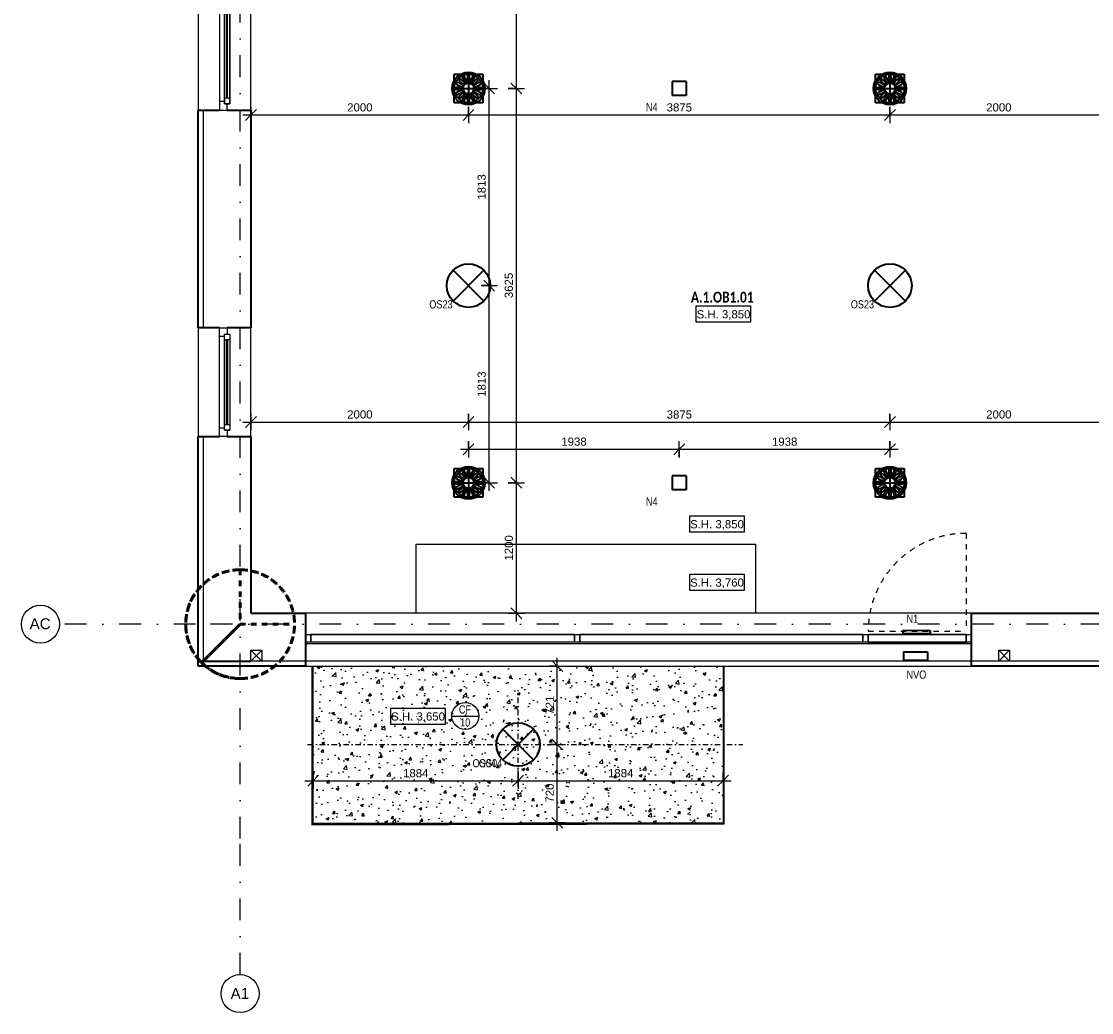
# Model space of a CAD drawing. Header units: millimetres. Extents: x -2011 to 46090, y -3604 to 14792.
# Drawn here: x -2011 to 7829, y -3571 to 5542 of the extents above; entities that cross this region are included whole.
import ezdxf

# ---------------------------------------------------------------- set-up
doc = ezdxf.new("R2010")
doc.units = ezdxf.units.MM
for name, pattern in [('ABMV_DashDot_2_2mm-S0_6mm', [110, 50, -30, 0, -30]), ('HA_Dash_2mm-S1mm', [100, 50, -50]), ('HA_DashDot_10mm-S3mm', [500, 200, -150, 0, -150])]:
    doc.linetypes.add(name, pattern=pattern)
for name, color, linetype, lineweight in [('-UNDERLAY_A-GENM-____-OTLN', 9, 'Continuous', 9), ('-UNDERLAY_A-GLAZ-CWMG-OTLN', 9, 'Continuous', 5), ('A-____-____-DIMS', 9, 'Continuous', 5), ('A-____-____-DIMS-50', 9, 'Continuous', 5), ('A-AREA-____-IDEN', 9, 'Continuous', 9), ('A-CLNG-____-IDEN', 9, 'Continuous', 9), ('A-CLNG-____-OTLN', 9, 'Continuous', 9), ('A-CLNG-____-PATT', 9, 'Continuous', 9), ('A-DETL-____-OTLN', 9, 'Continuous', 25), ('A-DOOR-____-OTLN', 9, 'Continuous', 9), ('A-FLOR-____-OTLN', 9, 'Continuous', 9), ('A-GENM-____-OTLN', 9, 'Continuous', 9), ('A-GLAZ-____-MCUT', 9, 'Continuous', 5), ('A-GLAZ-____-OTLN', 9, 'Continuous', 5), ('A-GLAZ-CURT-MCUT', 9, 'Continuous', 5), ('A-GLAZ-CURT-OTLN', 9, 'Continuous', 5), ('A-GLAZ-CWMG-MCUT', 9, 'Continuous', 5), ('A-GLAZ-CWMG-OTLN', 9, 'Continuous', 5), ('A-WALL-____-MCUT', 9, 'Continuous', 25), ('A-WALL-____-OTLN', 9, 'Continuous', 9), ('E-LITE-EQPM-IDEN', 9, 'Continuous', 9), ('E-LITE-EQPM-OTLN', 9, 'Continuous', 9), ('G-____-____-DIMS', 9, 'Continuous', 5), ('M-HVAC-CDFF-OTLN', 9, 'Continuous', 9), ('M-HVAC-DUCT-OTLN', 9, 'Continuous', 9), ('S-GRID-____-IDEN', 9, 'Continuous', 9), ('S-GRID-____-OTLN', 9, 'Continuous', 5)]:
    doc.layers.add(name, color=color, linetype=linetype, lineweight=lineweight)
doc.styles.add('Arial', font='arial.ttf', dxfattribs={"height": 100})
doc.styles.add('Arial_1', font='arial.ttf', dxfattribs={"width": 0.8, "height": 75})
doc.styles.add('Arial_2', font='arial.ttf', dxfattribs={"height": 75})
doc.styles.add('Calibri_B', font='calibrib.ttf', dxfattribs={"width": 0.8, "height": 100})
doc.dimstyles.new('Inner_Dimensions', dxfattribs={"dimscale": 304.8, "dimtxt": 76.519455, "dimasz": 0.328084, "dimexe": 0.246063, "dimexo": 0.0625, "dimgap": 0.032808, "dimtad": 1, "dimdec": 0, "dimzin": 0, "dimdsep": 46, "dimtxsty": 'Arial_2', "dimblk1": 'OBLIQUE', "dimblk2": 'OBLIQUE', "dimsah": 1, "dimcen": 0.09, "dimdle": 0.246063, "dimazin": 0, "dimtfac": 1, "dimtdec": 4, "dimtix": 1, "dimtmove": 0, "dimatfit": 3, "dimfxl": 0.246063, "dimfxlon": 1, "dimtvp": 1, "dimtolj": 1, "dimtzin": 0, "dimlwd": 9, "dimlwe": 9, "dimarcsym": 2})
doc.dimstyles.new('Inner_Dimensions_1', dxfattribs={"dimscale": 304.8, "dimtxt": 76.519455, "dimasz": 0.328084, "dimexe": 0.246063, "dimexo": 0.0625, "dimgap": 0.032808, "dimtad": 1, "dimdec": 0, "dimzin": 0, "dimdsep": 46, "dimtxsty": 'Arial_2', "dimblk1": 'OBLIQUE', "dimblk2": 'OBLIQUE', "dimsah": 1, "dimcen": 0.09, "dimdle": 0.246063, "dimazin": 0, "dimtfac": 1, "dimtdec": 4, "dimtix": 1, "dimtmove": 2, "dimatfit": 3, "dimfxl": 0.246063, "dimfxlon": 1, "dimtvp": 1, "dimtolj": 1, "dimtzin": 0, "dimlwd": 9, "dimlwe": 9, "dimarcsym": 2})

# ---------------------------------------------------------------- blocks, each defined once
blk = doc.blocks.new('HA_GM_OriginMarker - Site-912013-DSP_1NP-A')
at = {"layer": 'A-GENM-____-OTLN', "linetype": 'HA_Dash_2mm-S1mm', "lineweight": 40}
for p, q in [((0, 500), (0, 0)), ((0, 0), (500, 0)), ((0, 0), (-353.6, -353.6)), ((-353.6, -353.6), (0, 0))]:
    blk.add_line(p, q, dxfattribs=at)
at = {"layer": 'A-GENM-____-OTLN', "linetype": 'HA_Dash_2mm-S1mm', "lineweight": 40, "flags": 128}
for points in [[(0, 500), (-20, 499.6), (-40, 498.4), (-59.9, 496.4), (-79.7, 493.6), (-99.3, 490), (-118.9, 485.7), (-138.2, 480.5), (-157.3, 474.6), (-176.1, 467.9), (-194.7, 460.5), (-213, 452.4), (-230.9, 443.5), (-248.4, 433.9), (-265.6, 423.6), (-282.3, 412.7), (-298.6, 401), (-314.4, 388.8), (-329.7, 375.9), (-344.5, 362.4), (-358.7, 348.4), (-372.3, 333.7), (-385.4, 318.6), (-397.8, 302.9), (-409.6, 286.8), (-420.7, 270.2), (-431.2, 253.1), (-441, 235.7), (-450.1, 217.8), (-458.4, 199.7), (-466, 181.2), (-472.9, 162.4), (-479, 143.4), (-484.4, 124.1), (-488.9, 104.6), (-492.7, 85), (-495.7, 65.2), (-497.9, 45.3), (-499.4, 25.4), (-500, 5.4), (-499.8, -14.6), (-498.8, -34.6), (-497, -54.5), (-494.4, -74.3), (-491.1, -94), (-486.9, -113.6), (-482, -133), (-476.3, -152.2), (-469.8, -171.1), (-462.6, -189.7), (-454.6, -208.1), (-446, -226.1), (-436.6, -243.7), (-426.5, -261), (-415.7, -277.8), (-404.2, -294.3), (-392.2, -310.2), (-379.4, -325.6), (-366.1, -340.5), (-353.6, -353.6)], [(0, -500), (-20, -499.6), (-40, -498.4), (-59.9, -496.4), (-79.7, -493.6), (-99.3, -490), (-118.9, -485.7), (-138.2, -480.5), (-157.3, -474.6), (-176.1, -467.9), (-194.7, -460.5), (-213, -452.4), (-230.9, -443.5), (-248.4, -433.9), (-265.6, -423.6), (-282.3, -412.7), (-298.6, -401), (-314.4, -388.8), (-329.7, -375.9), (-344.5, -362.4), (-358.7, -348.4), (-372.3, -333.7), (-385.4, -318.6), (-397.8, -302.9), (-409.6, -286.8), (-420.7, -270.2), (-431.2, -253.1), (-441, -235.7), (-450.1, -217.8), (-458.4, -199.7), (-466, -181.2), (-472.9, -162.4), (-479, -143.4), (-484.4, -124.1), (-488.9, -104.6), (-492.7, -85), (-495.7, -65.2), (-497.9, -45.3), (-499.4, -25.4), (-500, -5.4), (-499.8, 14.6), (-498.8, 34.6), (-497, 54.5), (-494.4, 74.3), (-491.1, 94), (-486.9, 113.6), (-482, 133), (-476.3, 152.2), (-469.8, 171.1), (-462.6, 189.7), (-454.6, 208.1), (-446, 226.1), (-436.6, 243.7), (-426.5, 261), (-415.7, 277.8), (-404.2, 294.3), (-392.2, 310.2), (-379.4, 325.6), (-366.1, 340.5), (-352.2, 354.9), (-337.7, 368.7), (-322.7, 381.9), (-307.2, 394.5), (-291.2, 406.5), (-274.7, 417.8), (-257.8, 428.4), (-240.4, 438.4), (-222.7, 447.7), (-204.6, 456.2), (-186.2, 464), (-167.5, 471.1), (-148.5, 477.4), (-129.3, 483), (-109.9, 487.8), (-90.3, 491.8), (-70.6, 495), (-50.7, 497.4), (-30.8, 499.1), (-10.8, 499.9), (0, 500)], [(0, 500), (20, 499.6), (40, 498.4), (59.9, 496.4), (79.7, 493.6), (99.3, 490), (118.9, 485.7), (138.2, 480.5), (157.3, 474.6), (176.1, 467.9), (194.7, 460.5), (213, 452.4), (230.9, 443.5), (248.4, 433.9), (265.6, 423.6), (282.3, 412.7), (298.6, 401), (314.4, 388.8), (329.7, 375.9), (344.5, 362.4), (358.7, 348.4), (372.3, 333.7), (385.4, 318.6), (397.8, 302.9), (409.6, 286.8), (420.7, 270.2), (431.2, 253.1), (441, 235.7), (450.1, 217.8), (458.4, 199.7), (466, 181.2), (472.9, 162.4), (479, 143.4), (484.4, 124.1), (488.9, 104.6), (492.7, 85), (495.7, 65.2), (497.9, 45.3), (499.4, 25.4), (500, 5.4), (499.8, -14.6), (498.8, -34.6), (497, -54.5), (494.4, -74.3), (491.1, -94), (486.9, -113.6), (482, -133), (476.3, -152.2), (469.8, -171.1), (462.6, -189.7), (454.6, -208.1), (446, -226.1), (436.6, -243.7), (426.5, -261), (415.7, -277.8), (404.2, -294.3), (392.2, -310.2), (379.4, -325.6), (366.1, -340.5), (352.2, -354.9), (337.7, -368.7), (322.7, -381.9), (307.2, -394.5), (291.2, -406.5), (274.7, -417.8), (257.8, -428.4), (240.4, -438.4), (222.7, -447.7), (204.6, -456.2), (186.2, -464), (167.5, -471.1), (148.5, -477.4), (129.3, -483), (109.9, -487.8), (90.3, -491.8), (70.6, -495), (50.7, -497.4), (30.8, -499.1), (10.8, -499.9), (0, -500)], [(-353.6, -353.6), (-339.1, -367.4), (-324.2, -380.7), (-308.7, -393.3), (-292.7, -405.4), (-276.3, -416.7), (-259.4, -427.5), (-242.1, -437.5), (-224.4, -446.8), (-206.3, -455.4), (-188, -463.3), (-169.3, -470.5), (-150.3, -476.9), (-131.1, -482.5), (-111.7, -487.4), (-92.2, -491.4), (-72.4, -494.7), (-52.6, -497.2), (-32.7, -498.9), (-12.7, -499.8), (7.3, -499.9), (27.3, -499.3), (47.2, -497.8), (67.1, -495.5), (86.9, -492.4), (106.5, -488.5), (125.9, -483.9), (145.2, -478.5), (164.2, -472.3), (183, -465.3), (201.4, -457.6), (219.6, -449.2), (237.3, -440.1), (254.7, -430.2), (271.8, -419.7), (288.3, -408.5), (304.4, -396.6), (320, -384.2), (335.1, -371), (349.7, -357.3), (363.7, -343.1), (377.2, -328.3), (390, -312.9), (402.2, -297.1), (413.7, -280.7), (424.6, -264), (434.9, -246.8), (444.4, -229.2), (453.2, -211.2), (461.3, -193), (468.6, -174.4), (475.2, -155.5), (481.1, -136.3), (486.1, -117), (490.4, -97.5), (493.9, -77.8), (496.6, -58), (498.5, -38.1), (499.7, -18.1), (500, 0)]]:
    blk.add_lwpolyline(points, dxfattribs=at)
at = {"layer": 'A-GENM-____-OTLN', "linetype": 'HA_Dash_2mm-S1mm', "lineweight": 40}
for start, end in [(90, 126), (90, 126), (270, 90), (135, 225), (135, 261), (270, 0), (225, 261)]:
    blk.add_arc((0, 0), 500, start, end, dxfattribs=at)
blk = doc.blocks.new('Obdélníková příčel - 50x70mm EXT-1501442-DSP_1NP-A')
at = {"layer": '-UNDERLAY_A-GLAZ-CWMG-OTLN'}
for p, q in [((650, -165), (650, -95)), ((3075, -95), (650, -95)), ((3075, -95), (3075, -165)), ((3075, -165), (650, -165))]:
    blk.add_line(p, q, dxfattribs=at)
blk = doc.blocks.new('Obdélníková příčel - 50x70mm EXT-1501617-DSP_1NP-A')
at = {"layer": '-UNDERLAY_A-GLAZ-CWMG-OTLN'}
for p, q in [((5775, -165), (5775, -95)), ((6675, -95), (5775, -95)), ((6675, -95), (6675, -165)), ((6675, -165), (5775, -165))]:
    blk.add_line(p, q, dxfattribs=at)
blk = doc.blocks.new('Obdélníková příčel - 50x70mm EXT-1501618-DSP_1NP-A')
at = {"layer": '-UNDERLAY_A-GLAZ-CWMG-OTLN'}
for p, q in [((3125, -165), (3125, -95)), ((5725, -95), (3125, -95)), ((5725, -95), (5725, -165)), ((5725, -165), (3125, -165))]:
    blk.add_line(p, q, dxfattribs=at)
blk = doc.blocks.new('HA_WD_SinglePanel - 1000x3200-2168127-DSP_1NP-A')
at = {"layer": 'A-GLAZ-____-MCUT'}
for p, q in [((-440, 25), (-440, -25)), ((-390, 25), (-440, 25)), ((-390, -25), (-390, 25)), ((390, 5), (-390, 5)), ((390, 25), (390, -25)), ((440, 25), (390, 25)), ((440, -25), (440, 25)), ((-440, 0), (-500, 0)), ((-500, 0), (-500, -70)), ((-500, -70), (-420, -70)), ((-440, -25), (-390, -25)), ((-420, -70), (-420, -25)), ((390, -5), (-390, -5)), ((390, -25), (440, -25)), ((420, -25), (420, -70)), ((420, -70), (500, -70)), ((500, 0), (440, 0)), ((500, -70), (500, 0))]:
    blk.add_line(p, q, dxfattribs=at)
at = {"layer": 'A-GLAZ-____-OTLN'}
for p, q in [((-440, 25), (-440, -25)), ((-440, 25), (440, 25)), ((390, 25), (-390, 25)), ((440, 25), (440, -25)), ((440, -25), (-440, -25)), ((-420, -70), (420, -70)), ((390, -25), (-390, -25))]:
    blk.add_line(p, q, dxfattribs=at)
blk = doc.blocks.new('HA_WD_SinglePanel - 1000x3200-2168126-DSP_1NP-A')
at = {"layer": 'A-GLAZ-____-MCUT'}
for p, q in [((-500, 0), (-500, 70)), ((-500, 70), (-420, 70)), ((-440, 0), (-500, 0)), ((-440, -25), (-440, 25)), ((-440, 25), (-390, 25)), ((-420, 70), (-420, 25)), ((-390, 25), (-390, -25)), ((390, 5), (-390, 5)), ((390, -25), (390, 25)), ((390, 25), (440, 25)), ((420, 25), (420, 70)), ((420, 70), (500, 70)), ((440, 25), (440, -25)), ((500, 0), (440, 0)), ((500, 70), (500, 0)), ((-390, -25), (-440, -25)), ((390, -5), (-390, -5)), ((440, -25), (390, -25))]:
    blk.add_line(p, q, dxfattribs=at)
at = {"layer": 'A-GLAZ-____-OTLN'}
for p, q in [((-440, 25), (-440, -25)), ((-440, 25), (440, 25)), ((-420, 70), (420, 70)), ((390, 25), (-390, 25)), ((440, 25), (440, -25)), ((440, -25), (-440, -25)), ((390, -25), (-390, -25))]:
    blk.add_line(p, q, dxfattribs=at)
blk = doc.blocks.new('Systémový panel - Sklo-2011739-DSP_1NP-A')
at = {"layer": 'A-GLAZ-CURT-MCUT'}
for p, q in [((-1212.5, -70), (-1212.5, 0)), ((-1212.5, 0), (1212.5, 0)), ((1212.5, 0), (1212.5, -70)), ((1212.5, -70), (-1212.5, -70))]:
    blk.add_line(p, q, dxfattribs=at)
blk = doc.blocks.new('Obdélníková příčel - 50x70mm EXT-2011740-DSP_1NP-A')
at = {"layer": 'A-GLAZ-CWMG-MCUT'}
for p, q in [((0, 70), (-50, 70)), ((-50, 70), (-50, 0)), ((-50, 0), (0, 0)), ((0, 0), (0, 70))]:
    blk.add_line(p, q, dxfattribs=at)
blk = doc.blocks.new('ABMV_CW_Single_Swing_Generic - Ex_Glass_SKLOPNE-2011742-DSP_1NP-A')
at = {"layer": 'A-DOOR-____-OTLN', "linetype": 'HA_Dash_2mm-S1mm', "lineweight": 5}
for p in [(450, 930), (-450, 30)]:
    blk.add_line(p, (450, 30), dxfattribs=at)
blk.add_arc((450, 30), 900, 90, 180, dxfattribs=at)
blk = doc.blocks.new('Obdélníková příčel - 50x70mm EXT-2011734-DSP_1NP-A')
at = {"layer": 'A-GLAZ-CWMG-MCUT'}
for p, q in [((25, 70), (-25, 70)), ((-25, 70), (-25, 0)), ((-25, 0), (25, 0)), ((25, 0), (25, 70))]:
    blk.add_line(p, q, dxfattribs=at)
blk = doc.blocks.new('Systémový panel - Sklo-2011743-DSP_1NP-A')
at = {"layer": 'A-GLAZ-CURT-MCUT'}
for p, q in [((-1300, -70), (-1300, 0)), ((-1300, 0), (1300, 0)), ((1300, 0), (1300, -70)), ((1300, -70), (-1300, -70))]:
    blk.add_line(p, q, dxfattribs=at)
blk = doc.blocks.new('HA_LF_GenericSymbol - OS23_pokoj-1621429-DSP_1NP-A')
at = {"layer": 'E-LITE-EQPM-OTLN', "color": 11, "lineweight": 25}
for p, q in [((141.4, 141.4), (-141.4, -141.4)), ((-141.4, 141.4), (141.4, -141.4))]:
    blk.add_line(p, q, dxfattribs=at)
blk.add_circle((0, 0), 200, dxfattribs=at)
blk = doc.blocks.new('HA_LF_GenericSymbol - OS04_VENKOVNI-2042368-DSP_1NP-A')
at = {"layer": 'E-LITE-EQPM-OTLN', "color": 11, "lineweight": 25}
for p, q in [((141.4, 141.4), (-141.4, -141.4)), ((-141.4, 141.4), (141.4, -141.4))]:
    blk.add_line(p, q, dxfattribs=at)
blk.add_circle((0, 0), 200, dxfattribs=at)
blk = doc.blocks.new('HA_LF_N4 - svitidlo 130x130-1943275-DSP_1NP-A')
at = {"layer": 'E-LITE-EQPM-OTLN', "color": 11, "lineweight": 25}
for p, q in [((65, 65), (-65, 65)), ((-65, 65), (-65, -65)), ((65, 65), (65, -65)), ((65, -65), (-65, -65))]:
    blk.add_line(p, q, dxfattribs=at)
blk = doc.blocks.new('HA_LF_N1 - nouzove svitidlo 250x29-1940342-DSP_1NP-A')
at = {"layer": 'E-LITE-EQPM-OTLN', "color": 11, "lineweight": 25}
for p, q in [((14.5, 125), (-14.5, 125)), ((-14.5, 125), (-14.5, -125)), ((14.5, 125), (14.5, -125)), ((14.5, -125), (-14.5, -125))]:
    blk.add_line(p, q, dxfattribs=at)
blk = doc.blocks.new('HA_LF_NVO - svitidlo 220x80-V4-DSP_1NP-A')
at = {"layer": 'E-LITE-EQPM-OTLN', "color": 11, "lineweight": 25}
for p, q in [((38.5, 110), (-38.5, 110)), ((-38.5, 110), (-38.5, -110)), ((38.5, 110), (38.5, -110)), ((38.5, -110), (-38.5, -110))]:
    blk.add_line(p, q, dxfattribs=at)
blk = doc.blocks.new('Obdélníková příčel - 50x70mm EXT-2011748-DSP_1NP-A')
at = {"layer": 'A-GLAZ-CWMG-MCUT'}
for p, q in [((-50, 70), (0, 70)), ((-50, 0), (-50, 70)), ((0, 0), (-50, 0)), ((0, 70), (0, 0))]:
    blk.add_line(p, q, dxfattribs=at)
blk = doc.blocks.new('Obdélníková příčel - 50x70mm EXT-2011737-DSP_1NP-A')
at = {"layer": 'A-GLAZ-CWMG-OTLN'}
for p, q in [((5775, -95), (6675, -95)), ((5775, -165), (6675, -165))]:
    blk.add_line(p, q, dxfattribs=at)
blk = doc.blocks.new('HA_VZT_GenericSymbol03 - Default-2032665-DSP_1NP-A')
at = {"layer": 'M-HVAC-CDFF-OTLN', "color": 92, "lineweight": 25}
for p, q in [((-132, -132), (-132, 132)), ((-132, 132), (132, 132)), ((0, 150), (0, -150)), ((132, 132), (132, -132)), ((-150, 0), (150, 0)), ((132, -132), (-132, -132))]:
    blk.add_line(p, q, dxfattribs=at)
for radius in [150, 132, 50]:
    blk.add_circle((0, 0), radius, dxfattribs=at)
for centre, start, end in [((75.4, 133.2), 186.24957, 221.8591), ((-149.5, 33.1), 6.1409, 41.75043), ((123.1, 91), 162.24957, 197.8591), ((-123.1, 91), 342.1409, 17.75043), ((149.5, 33.1), 138.24957, 173.8591), ((-75.4, 133.2), 318.1409, 353.75043), ((-91, -123.1), 72.1409, 107.75043), ((-33.1, 149.5), 228.24957, 263.8591), ((-133.2, -75.4), 48.1409, 83.75043), ((24.2, 151.1), 206.66737, 242.2769), ((-151.6, -21.1), 26.5587, 62.16823), ((151.6, -21.1), 117.83177, 153.4413), ((-24.2, 151.1), 297.7231, 333.33263), ((133.2, -75.4), 96.24957, 131.8591), ((33.1, 149.5), 276.1409, 311.75043), ((91, -123.1), 72.24957, 107.8591), ((-91, 123.1), 252.24957, 287.8591), ((-33.1, -149.5), 96.1409, 131.75043), ((-133.2, 75.4), 276.24957, 311.8591), ((24.2, -151.1), 117.7231, 153.33263), ((-151.6, 21.1), 297.83177, 333.4413), ((75.4, -133.2), 138.1409, 173.75043), ((-149.5, -33.1), 318.24957, 353.8591), ((123.1, -91), 162.1409, 197.75043), ((-123.1, -91), 342.24957, 17.8591), ((149.5, -33.1), 186.1409, 221.75043), ((-75.4, -133.2), 6.24957, 41.8591), ((151.6, 21.1), 206.5587, 242.16823), ((-24.2, -151.1), 26.66737, 62.2769), ((133.2, 75.4), 228.1409, 263.75043), ((33.1, -149.5), 48.24957, 83.8591), ((91, 123.1), 252.1409, 287.75043)]:
    blk.add_arc(centre, 134.5, start, end, dxfattribs=at)
blk = doc.blocks.new('Grid - Radius 3_5mm-353793-DSP_1NP-A')
at = {"layer": 'S-GRID-____-IDEN'}
blk.add_circle((0, 0), 3.5, dxfattribs=at)
blk = doc.blocks.new('DIMBLOCK1-DSP_1NP-A')
at = {"layer": 'A-____-____-DIMS-50', "lineweight": 9}
for p, q in [((100, 1933.2), (100, 1783.2)), ((100, 1858.2), (100, 1933.2)), ((100, 1858.2), (150, 1908.2)), ((2100, 1933.2), (2100, 1783.2)), ((2100, 1858.2), (2100, 1933.2)), ((2100, 1858.2), (2150, 1908.2)), ((25, 1858.2), (2100, 1858.2)), ((100, 1858.2), (50, 1808.2)), ((2100, 1858.2), (2050, 1808.2))]:
    blk.add_line(p, q, dxfattribs=at)
at = {"layer": 'A-____-____-DIMS-50', "color": 0, "lineweight": 9, "insert": (984.6, 1965.6), "char_height": 75, "width": 276.883, "attachment_point": 1, "line_spacing_factor": 0.941778, "style": 'Arial_2'}
blk.add_mtext('2000', dxfattribs=at)
blk = doc.blocks.new('_Oblique')
at = {"color": 0, "linetype": 'ByBlock', "lineweight": -2}
blk.add_line((-0.5, -0.5), (0.5, 0.5), dxfattribs=at)
blk = doc.blocks.new('DIMBLOCK2-DSP_1NP-A')
at = {"layer": 'A-____-____-DIMS-50', "lineweight": 9}
for p, q in [((2100, 1933.2), (2100, 1783.2)), ((2100, 1858.2), (2100, 1933.2)), ((2100, 1858.2), (2150, 1908.2)), ((5975, 1933.2), (5975, 1783.2)), ((5975, 1858.2), (5975, 1933.2)), ((5975, 1858.2), (6025, 1908.2)), ((2100, 1858.2), (2050, 1808.2)), ((2100, 1858.2), (5975, 1858.2)), ((5975, 1858.2), (5925, 1808.2))]:
    blk.add_line(p, q, dxfattribs=at)
at = {"layer": 'A-____-____-DIMS-50', "color": 0, "lineweight": 9, "insert": (3922.1, 1965.6), "char_height": 75, "width": 276.883, "attachment_point": 1, "line_spacing_factor": 0.941778, "style": 'Arial_2'}
blk.add_mtext('3875', dxfattribs=at)
blk = doc.blocks.new('DIMBLOCK3-DSP_1NP-A')
at = {"layer": 'A-____-____-DIMS-50', "lineweight": 9}
for p, q in [((5975, 1933.2), (5975, 1783.2)), ((5975, 1858.2), (5975, 1933.2)), ((5975, 1858.2), (6025, 1908.2)), ((7975, 1933.2), (7975, 1783.2)), ((7975, 1858.2), (7975, 1933.2)), ((7975, 1858.2), (8025, 1908.2)), ((5975, 1858.2), (5925, 1808.2)), ((5975, 1858.2), (7975, 1858.2)), ((7975, 1858.2), (7925, 1808.2))]:
    blk.add_line(p, q, dxfattribs=at)
at = {"layer": 'A-____-____-DIMS-50', "color": 0, "lineweight": 9, "insert": (6859.6, 1965.6), "char_height": 75, "width": 276.883, "attachment_point": 1, "line_spacing_factor": 0.941778, "style": 'Arial_2'}
blk.add_mtext('2000', dxfattribs=at)
blk = doc.blocks.new('DIMBLOCK84-DSP_1NP-A')
at = {"layer": 'A-____-____-DIMS-50', "lineweight": 9}
for p, q in [((100, 4756.3), (100, 4606.3)), ((100, 4681.3), (100, 4756.3)), ((100, 4681.3), (150, 4731.3)), ((2100, 4756.3), (2100, 4606.3)), ((2100, 4681.3), (2100, 4756.3)), ((2100, 4681.3), (2150, 4731.3)), ((25, 4681.3), (2100, 4681.3)), ((100, 4681.3), (50, 4631.3)), ((2100, 4681.3), (2050, 4631.3))]:
    blk.add_line(p, q, dxfattribs=at)
at = {"layer": 'A-____-____-DIMS-50', "color": 0, "lineweight": 9, "insert": (984.6, 4788.7), "char_height": 75, "width": 276.883, "attachment_point": 1, "line_spacing_factor": 0.941778, "style": 'Arial_2'}
blk.add_mtext('2000', dxfattribs=at)
blk = doc.blocks.new('DIMBLOCK85-DSP_1NP-A')
at = {"layer": 'A-____-____-DIMS-50', "lineweight": 9}
for p, q in [((2100, 4756.3), (2100, 4606.3)), ((2100, 4681.3), (2100, 4756.3)), ((2100, 4681.3), (2150, 4731.3)), ((5975, 4756.3), (5975, 4606.3)), ((5975, 4681.3), (5975, 4756.3)), ((5975, 4681.3), (6025, 4731.3)), ((2100, 4681.3), (2050, 4631.3)), ((2100, 4681.3), (5975, 4681.3)), ((5975, 4681.3), (5925, 4631.3))]:
    blk.add_line(p, q, dxfattribs=at)
at = {"layer": 'A-____-____-DIMS-50', "color": 0, "lineweight": 9, "insert": (3922.1, 4788.7), "char_height": 75, "width": 276.883, "attachment_point": 1, "line_spacing_factor": 0.941778, "style": 'Arial_2'}
blk.add_mtext('3875', dxfattribs=at)
blk = doc.blocks.new('DIMBLOCK86-DSP_1NP-A')
at = {"layer": 'A-____-____-DIMS-50', "lineweight": 9}
for p, q in [((5975, 4756.3), (5975, 4606.3)), ((5975, 4681.3), (5975, 4756.3)), ((5975, 4681.3), (6025, 4731.3)), ((7975, 4756.3), (7975, 4606.3)), ((7975, 4681.3), (7975, 4756.3)), ((7975, 4681.3), (8025, 4731.3)), ((5975, 4681.3), (5925, 4631.3)), ((5975, 4681.3), (8050, 4681.3)), ((7975, 4681.3), (7925, 4631.3))]:
    blk.add_line(p, q, dxfattribs=at)
at = {"layer": 'A-____-____-DIMS-50', "color": 0, "lineweight": 9, "insert": (6859.6, 4788.7), "char_height": 75, "width": 276.883, "attachment_point": 1, "line_spacing_factor": 0.941778, "style": 'Arial_2'}
blk.add_mtext('2000', dxfattribs=at)
blk = doc.blocks.new('DIMBLOCK87-DSP_1NP-A')
at = {"layer": 'A-____-____-DIMS-50', "lineweight": 9}
for p, q in [((2465.3, 1300), (2615.3, 1300)), ((2540.3, 1300), (2465.3, 1300)), ((2540.3, 1300), (2490.3, 1350)), ((2540.3, 25), (2540.3, 1300)), ((2540.3, 1300), (2590.3, 1250)), ((2465.3, 100), (2615.3, 100)), ((2540.3, 100), (2465.3, 100)), ((2540.3, 100), (2490.3, 150)), ((2540.3, 100), (2590.3, 50))]:
    blk.add_line(p, q, dxfattribs=at)
at = {"layer": 'A-____-____-DIMS-50', "color": 0, "lineweight": 9, "insert": (2433, 584.6), "char_height": 75, "width": 276.883, "attachment_point": 1, "rotation": 90, "line_spacing_factor": 0.941778, "style": 'Arial_2'}
blk.add_mtext('1200', dxfattribs=at)
blk = doc.blocks.new('DIMBLOCK88-DSP_1NP-A')
at = {"layer": 'A-____-____-DIMS-50', "lineweight": 9}
for p, q in [((2465.3, 4925), (2615.3, 4925)), ((2540.3, 4925), (2465.3, 4925)), ((2540.3, 4925), (2490.3, 4975)), ((2540.3, 1300), (2540.3, 4925)), ((2540.3, 4925), (2590.3, 4875)), ((2465.3, 1300), (2615.3, 1300)), ((2540.3, 1300), (2465.3, 1300)), ((2540.3, 1300), (2490.3, 1350)), ((2540.3, 1300), (2590.3, 1250))]:
    blk.add_line(p, q, dxfattribs=at)
at = {"layer": 'A-____-____-DIMS-50', "color": 0, "lineweight": 9, "insert": (2433, 2997.1), "char_height": 75, "width": 276.883, "attachment_point": 1, "rotation": 90, "line_spacing_factor": 0.941778, "style": 'Arial_2'}
blk.add_mtext('3625', dxfattribs=at)
blk = doc.blocks.new('DIMBLOCK89-DSP_1NP-A')
at = {"layer": 'A-____-____-DIMS-50', "lineweight": 9}
for p, q in [((2540.3, 4925), (2540.3, 6800)), ((2465.3, 6725), (2615.3, 6725)), ((2540.3, 6725), (2465.3, 6725)), ((2540.3, 6725), (2490.3, 6775)), ((2540.3, 6725), (2590.3, 6675)), ((2465.3, 4925), (2615.3, 4925)), ((2540.3, 4925), (2465.3, 4925)), ((2540.3, 4925), (2490.3, 4975)), ((2540.3, 4925), (2590.3, 4875))]:
    blk.add_line(p, q, dxfattribs=at)
at = {"layer": 'A-____-____-DIMS-50', "color": 0, "lineweight": 9, "insert": (2433, 5709.6), "char_height": 75, "width": 276.883, "attachment_point": 1, "rotation": 90, "line_spacing_factor": 0.941778, "style": 'Arial_2'}
blk.add_mtext('1800', dxfattribs=at)
blk = doc.blocks.new('DIMBLOCK90-DSP_1NP-A')
at = {"layer": 'A-____-____-DIMS-50', "lineweight": 9}
for p, q in [((2100, 1683.2), (2100, 1533.2)), ((2100, 1608.2), (2100, 1683.2)), ((4037.5, 1533.2), (4037.5, 1683.2)), ((2025, 1608.2), (4037.5, 1608.2)), ((2100, 1608.2), (2050, 1558.2)), ((2100, 1608.2), (2150, 1658.2)), ((4037.5, 1608.2), (3987.5, 1558.2)), ((4037.5, 1608.2), (4087.5, 1658.2)), ((4037.5, 1608.2), (4037.5, 1533.2))]:
    blk.add_line(p, q, dxfattribs=at)
at = {"layer": 'A-____-____-DIMS-50', "color": 0, "lineweight": 9, "insert": (2953.4, 1715.6), "char_height": 75, "width": 276.883, "attachment_point": 1, "line_spacing_factor": 0.941778, "style": 'Arial_2'}
blk.add_mtext('1938', dxfattribs=at)
blk = doc.blocks.new('DIMBLOCK91-DSP_1NP-A')
at = {"layer": 'A-____-____-DIMS-50', "lineweight": 9}
for p, q in [((4037.5, 1533.2), (4037.5, 1683.2)), ((5975, 1683.2), (5975, 1533.2)), ((5975, 1608.2), (5975, 1683.2)), ((4037.5, 1608.2), (3987.5, 1558.2)), ((4037.5, 1608.2), (4087.5, 1658.2)), ((4037.5, 1608.2), (6050, 1608.2)), ((4037.5, 1608.2), (4037.5, 1533.2)), ((5975, 1608.2), (5925, 1558.2)), ((5975, 1608.2), (6025, 1658.2))]:
    blk.add_line(p, q, dxfattribs=at)
at = {"layer": 'A-____-____-DIMS-50', "color": 0, "lineweight": 9, "insert": (4890.9, 1715.6), "char_height": 75, "width": 276.883, "attachment_point": 1, "line_spacing_factor": 0.941778, "style": 'Arial_2'}
blk.add_mtext('1938', dxfattribs=at)
blk = doc.blocks.new('DIMBLOCK92-DSP_1NP-A')
at = {"layer": 'A-____-____-DIMS-50', "lineweight": 9}
for p, q in [((2290.3, 3112.5), (2240.3, 3162.5)), ((2215.3, 3112.5), (2365.3, 3112.5)), ((2290.3, 3112.5), (2215.3, 3112.5)), ((2290.3, 1225), (2290.3, 3112.5)), ((2290.3, 3112.5), (2340.3, 3062.5)), ((2215.3, 1300), (2365.3, 1300)), ((2290.3, 1300), (2215.3, 1300)), ((2290.3, 1300), (2240.3, 1350)), ((2290.3, 1300), (2340.3, 1250))]:
    blk.add_line(p, q, dxfattribs=at)
at = {"layer": 'A-____-____-DIMS-50', "color": 0, "lineweight": 9, "insert": (2183, 2090.9), "char_height": 75, "width": 276.883, "attachment_point": 1, "rotation": 90, "line_spacing_factor": 0.941778, "style": 'Arial_2'}
blk.add_mtext('1813', dxfattribs=at)
blk = doc.blocks.new('DIMBLOCK93-DSP_1NP-A')
at = {"layer": 'A-____-____-DIMS-50', "lineweight": 9}
for p, q in [((2215.3, 4925), (2365.3, 4925)), ((2290.3, 4925), (2215.3, 4925)), ((2290.3, 4925), (2240.3, 4975)), ((2290.3, 3112.5), (2290.3, 5000)), ((2290.3, 4925), (2340.3, 4875)), ((2290.3, 3112.5), (2240.3, 3162.5)), ((2215.3, 3112.5), (2365.3, 3112.5)), ((2290.3, 3112.5), (2215.3, 3112.5)), ((2290.3, 3112.5), (2340.3, 3062.5))]:
    blk.add_line(p, q, dxfattribs=at)
at = {"layer": 'A-____-____-DIMS-50', "color": 0, "lineweight": 9, "insert": (2183, 3903.4), "char_height": 75, "width": 276.883, "attachment_point": 1, "rotation": 90, "line_spacing_factor": 0.941778, "style": 'Arial_2'}
blk.add_mtext('1813', dxfattribs=at)
blk = doc.blocks.new('Spot Elevations - Generic-448778-DSP_1NP-A')
at = {"layer": 'G-____-____-DIMS', "lineweight": 9}
for p, q in [((-5, 0), (-5, 3)), ((-5, 3), (5, 3)), ((5, 3), (5, 0)), ((5, 0), (-5, 0))]:
    blk.add_line(p, q, dxfattribs=at)
blk = doc.blocks.new('DIMBLOCK148-DSP_1NP-A')
at = {"layer": 'A-____-____-DIMS-50', "lineweight": 9}
for p, q in [((671.5, -1364.7), (671.5, -1514.7)), ((671.5, -1439.7), (671.5, -1364.7)), ((2555.9, -1364.7), (2555.9, -1514.7)), ((2555.9, -1439.7), (2555.9, -1364.7)), ((596.5, -1439.7), (2555.9, -1439.7)), ((671.5, -1439.7), (621.5, -1489.7)), ((671.5, -1439.7), (721.5, -1389.7)), ((2555.9, -1439.7), (2505.9, -1489.7)), ((2555.9, -1439.7), (2605.9, -1389.7))]:
    blk.add_line(p, q, dxfattribs=at)
at = {"layer": 'A-____-____-DIMS-50', "color": 0, "lineweight": 9, "insert": (1498.3, -1332.4), "char_height": 75, "width": 276.883, "attachment_point": 1, "line_spacing_factor": 0.941778, "style": 'Arial_2'}
blk.add_mtext('1884', dxfattribs=at)
blk = doc.blocks.new('DIMBLOCK149-DSP_1NP-A')
at = {"layer": 'A-____-____-DIMS-50', "lineweight": 9}
for p, q in [((2555.9, -1364.7), (2555.9, -1514.7)), ((2555.9, -1439.7), (2555.9, -1364.7)), ((4440, -1364.7), (4440, -1514.7)), ((4440, -1439.7), (4440, -1364.7)), ((2555.9, -1439.7), (2505.9, -1489.7)), ((2555.9, -1439.7), (2605.9, -1389.7)), ((2555.9, -1439.7), (4515, -1439.7)), ((4440, -1439.7), (4390, -1489.7)), ((4440, -1439.7), (4490, -1389.7))]:
    blk.add_line(p, q, dxfattribs=at)
at = {"layer": 'A-____-____-DIMS-50', "color": 0, "lineweight": 9, "insert": (3382.6, -1332.4), "char_height": 75, "width": 276.883, "attachment_point": 1, "line_spacing_factor": 0.941778, "style": 'Arial_2'}
blk.add_mtext('1884', dxfattribs=at)
blk = doc.blocks.new('DIMBLOCK150-DSP_1NP-A')
at = {"layer": 'A-____-____-DIMS-50', "lineweight": 9}
for p, q in [((2916, -1106.4), (2866, -1056.4)), ((2841, -1106.4), (2991, -1106.4)), ((2916, -1106.4), (2841, -1106.4)), ((2916, -1901.2), (2916, -1106.4)), ((2916, -1106.4), (2966, -1156.4)), ((2991, -1826.2), (2841, -1826.2)), ((2916, -1826.2), (2866, -1776.2)), ((2916, -1826.2), (2966, -1876.2)), ((2916, -1826.2), (2991, -1826.2))]:
    blk.add_line(p, q, dxfattribs=at)
at = {"layer": 'A-____-____-DIMS-50', "color": 0, "lineweight": 9, "insert": (2808.7, -1640.2), "char_height": 75, "width": 207.662, "attachment_point": 1, "rotation": 90, "line_spacing_factor": 0.941778, "style": 'Arial_2'}
blk.add_mtext('720', dxfattribs=at)
blk = doc.blocks.new('DIMBLOCK151-DSP_1NP-A')
at = {"layer": 'A-____-____-DIMS-50', "lineweight": 9}
for p, q in [((2841, -385), (2991, -385)), ((2916, -385), (2841, -385)), ((2916, -385), (2866, -335)), ((2916, -1106.4), (2916, -310)), ((2916, -385), (2966, -435)), ((2916, -1106.4), (2866, -1056.4)), ((2841, -1106.4), (2991, -1106.4)), ((2916, -1106.4), (2841, -1106.4)), ((2916, -1106.4), (2966, -1156.4))]:
    blk.add_line(p, q, dxfattribs=at)
at = {"layer": 'A-____-____-DIMS-50', "color": 0, "lineweight": 9, "insert": (2808.7, -832.2), "char_height": 75, "width": 207.662, "attachment_point": 1, "rotation": 90, "line_spacing_factor": 0.941778, "style": 'Arial_2'}
blk.add_mtext('721', dxfattribs=at)
blk = doc.blocks.new('HA_Tag_Ceiling - Group _ Type Mark-1591810-DSP_1NP-A')
at = {"layer": 'A-CLNG-____-IDEN'}
blk.add_line((-2.5, 0), (2.5, 0), dxfattribs=at)
blk.add_circle((0, 0), 2.5, dxfattribs=at)

msp = doc.modelspace()

# ---------------------------------------------------------------- hatches: boundary and pattern name
at = {"layer": 'A-CLNG-____-PATT', "lineweight": 5}
h = msp.add_hatch(dxfattribs=at)
h.set_pattern_fill('FP_4', color=256, style=0, pattern_type=2)
h.set_pattern_definition([(50, (0, 0), (268.973, -23.532), [28.125, -309.375]), (355, (0, 0), (-52.032, 282.072), [22.5, -247.5]), (100.451, (22.41, -1.96), (216.943, 258.538), [23.903, -262.928]), (46.184, (0, 75), (400.215, -62.072), [42.188, -464.063]), (96.636, (33.35, 69.83), (350.496, 365.297), [35.854, -394.392]), (351.184, (0, 75), (350.5, 365.294), [33.75, -371.25]), (21, (37.5, 56.25), (223.84, -150.982), [28.125, -309.375]), (326, (37.5, 56.25), (91.243, 271.931), [22.5, -247.5]), (71.451, (56.15, 43.67), (315.084, 120.947), [23.903, -262.928]), (37.5, (0, 0), (4.5606, 124.8351), [1.676, -242.824, 1.676, -249.574, -248.437]), (37.5, (0, 0), (4.5606, 124.8351), [-495.75, 1.676, -246.761]), (7.5, (0, 0), (98.6516, 147.904), [1.676, -141.574, 1.676, -237.199, -94.687]), (7.5, (0, 0), (98.6516, 147.904), [-382.125, 1.676, -93.011]), (327.5, (-83.62, 0), (200.1838, -8.4583), [1.676, -92.074, 1.676, -290.824, -388.125]), (327.5, (-83.62, 0), (200.1838, -8.4583), [-386.25, 1.676, -386.449]), (317.5, (-121.12, 0), (218.695, 37.539), [1.676, -120.199, 1.676, -192.574, -275.625]), (317.5, (-121.12, 0), (218.695, 37.539), [-316.125, 1.676, -273.949])])
h.paths.add_polyline_path([(671.5, -1835), (4440, -1835), (4440, -385), (671.5, -385), (671.5, -1536.3)])

# ---------------------------------------------------------------- linework, layer by layer
at = {"layer": 'A-CLNG-____-OTLN'}
for p, q in [((671.5, -1835), (671.5, -385)), ((4440, -385), (4440, -1835)), ((4440, -1835), (671.5, -1835))]:
    msp.add_line(p, q, dxfattribs=at)
at = {"layer": 'A-DETL-____-OTLN', "linetype": 'ABMV_DashDot_2_2mm-S0_6mm', "lineweight": 5}
for p, q in [((2555.9, -1606.4), (2555.9, -606.4)), ((620.9, -1106.4), (4620.9, -1106.4))]:
    msp.add_line(p, q, dxfattribs=at)
at = {"layer": 'A-FLOR-____-OTLN'}
for p, q in [((1619.4, 100), (1619.4, 736.7)), ((1619.4, 736.7), (4739.5, 736.7)), ((4739.5, 736.7), (4739.5, 100)), ((6725, 100), (600, 100)), ((6725, -180), (600, -180))]:
    msp.add_line(p, q, dxfattribs=at)
at = {"layer": 'A-WALL-____-MCUT'}
for p, q in [((-385, 2725), (-385, 4725)), ((-385, 4725), (-190, 4725)), ((-120, 4725), (100, 4725)), ((100, 4725), (100, 2725)), ((-190, 2725), (-385, 2725)), ((100, 2725), (-120, 2725)), ((-385, -385), (-385, 1725)), ((-385, 1725), (-190, 1725)), ((-120, 1725), (100, 1725)), ((100, 1725), (100, 100)), ((100, 100), (600, 100)), ((600, 100), (600, -385)), ((6725, -385), (6725, 100)), ((6725, 100), (7975, 100)), ((600, -385), (-385, -385)), ((-340, -340), (100, -340)), ((8475, -385), (6725, -385))]:
    msp.add_line(p, q, dxfattribs=at)
at = {"layer": 'A-WALL-____-MCUT', "lineweight": 9}
for p, q in [((-340, 4725), (-340, 2725)), ((-340, 1725), (-340, -340)), ((600, -340), (100, -340)), ((8475, -340), (6725, -340))]:
    msp.add_line(p, q, dxfattribs=at)
at = {"layer": 'A-WALL-____-OTLN'}
for p, q in [((-385, 5725), (-385, 4725)), ((100, 4725), (100, 5725)), ((-385, 2725), (-385, 1725)), ((100, 1725), (100, 2725)), ((6725, -340), (600, -340)), ((600, -385), (6725, -385)), ((660, -385), (660, -1843.8)), ((670, -1833.8), (670, -385)), ((4450, -1836.2), (4450, -385)), ((660, -1843.8), (4450, -1836.2)), ((4440, -1826.2), (670, -1833.8))]:
    msp.add_line(p, q, dxfattribs=at)
at = {"layer": 'M-HVAC-DUCT-OTLN', "lineweight": 5}
for p, q in [((99.8, -240), (199.8, -340)), ((99.8, -340), (199.8, -240)), ((99.8, -240), (199.8, -240)), ((99.8, -340), (99.8, -240)), ((199.8, -240), (199.8, -340)), ((6975.1, -240), (7075.1, -340)), ((6975.1, -340), (7075.1, -240)), ((6975.1, -240), (7075.1, -240)), ((6975.1, -340), (6975.1, -240)), ((7075.1, -240), (7075.1, -340)), ((199.8, -340), (99.8, -340)), ((7075.1, -340), (6975.1, -340))]:
    msp.add_line(p, q, dxfattribs=at)
at = {"layer": 'S-GRID-____-OTLN', "linetype": 'HA_DashDot_10mm-S3mm', "lineweight": 9}
for p, q in [((0, -1971.1), (0, 13159.9)), ((-410.8, 0), (-1660.8, 0)), ((25434, 0), (-410.8, 0)), ((0, -3221.1), (0, -1971.1))]:
    msp.add_line(p, q, dxfattribs=at)

# ---------------------------------------------------------------- block references
at = {"layer": '-UNDERLAY_A-GENM-____-OTLN'}
msp.add_blockref('HA_GM_OriginMarker - Site-912013-DSP_1NP-A', (0, 0), dxfattribs=at)
at = {"layer": '-UNDERLAY_A-GLAZ-CWMG-OTLN'}
for name in ['Obdélníková příčel - 50x70mm EXT-1501442-DSP_1NP-A', 'Obdélníková příčel - 50x70mm EXT-1501618-DSP_1NP-A', 'Obdélníková příčel - 50x70mm EXT-1501617-DSP_1NP-A']:
    msp.add_blockref(name, (0, 0), dxfattribs=at)
at = {"layer": 'A-CLNG-____-IDEN', "xscale": 49.99999999999998, "yscale": 49.99999999999998, "zscale": 49.99999999999998}
msp.add_blockref('HA_Tag_Ceiling - Group _ Type Mark-1591810-DSP_1NP-A', (2070.5, -844.4), dxfattribs=at)
at = {"layer": 'A-DOOR-____-OTLN'}
msp.add_blockref('ABMV_CW_Single_Swing_Generic - Ex_Glass_SKLOPNE-2011742-DSP_1NP-A', (6225, -95), dxfattribs=at)
at = {"layer": 'A-GLAZ-____-OTLN'}
for name, p, rotation in [('HA_WD_SinglePanel - 1000x3200-2168127-DSP_1NP-A', (-120, 5225), 270), ('HA_WD_SinglePanel - 1000x3200-2168126-DSP_1NP-A', (-120, 2225), 90.00000000000001)]:
    msp.add_blockref(name, p, dxfattribs=dict(at, rotation=rotation))
at = {"layer": 'A-GLAZ-CURT-OTLN'}
for name, p in [('Systémový panel - Sklo-2011739-DSP_1NP-A', (1862.5, -95)), ('Systémový panel - Sklo-2011743-DSP_1NP-A', (4425, -95))]:
    msp.add_blockref(name, p, dxfattribs=at)
at = {"layer": 'A-GLAZ-CWMG-OTLN', "rotation": 180}
msp.add_blockref('Obdélníková příčel - 50x70mm EXT-2011748-DSP_1NP-A', (600, -95), dxfattribs=at)
at = {"layer": 'A-GLAZ-CWMG-OTLN', "extrusion": (0, 0, -1), "rotation": 180}
for name, p in [('Obdélníková příčel - 50x70mm EXT-2011734-DSP_1NP-A', (-3100, -95)), ('Obdélníková příčel - 50x70mm EXT-2011734-DSP_1NP-A', (-5750, -95)), ('Obdélníková příčel - 50x70mm EXT-2011740-DSP_1NP-A', (-6725, -95))]:
    msp.add_blockref(name, p, dxfattribs=at)
at = {"layer": 'A-GLAZ-CWMG-OTLN'}
msp.add_blockref('Obdélníková příčel - 50x70mm EXT-2011737-DSP_1NP-A', (0, 0), dxfattribs=at)
at = {"layer": 'E-LITE-EQPM-OTLN', "color": 11, "lineweight": 25}
for name, p in [('HA_LF_N4 - svitidlo 130x130-1943275-DSP_1NP-A', (4037.5, 4925)), ('HA_LF_GenericSymbol - OS23_pokoj-1621429-DSP_1NP-A', (2100, 3112.5)), ('HA_LF_GenericSymbol - OS23_pokoj-1621429-DSP_1NP-A', (5975, 3112.5)), ('HA_LF_N4 - svitidlo 130x130-1943275-DSP_1NP-A', (4037.5, 1300)), ('HA_LF_GenericSymbol - OS04_VENKOVNI-2042368-DSP_1NP-A', (2555.9, -1106.4))]:
    msp.add_blockref(name, p, dxfattribs=at)
for name, p, rotation in [('HA_LF_N1 - nouzove svitidlo 250x29-1940342-DSP_1NP-A', (6219.9, -70.9), 89.69151567076705), ('HA_LF_NVO - svitidlo 220x80-V4-DSP_1NP-A', (6210.3, -291.8), 89.9999999999998)]:
    msp.add_blockref(name, p, dxfattribs=dict(at, rotation=rotation))
at = {"layer": 'G-____-____-DIMS', "lineweight": 9, "xscale": 49.99999999999998, "yscale": 49.99999999999998, "zscale": 49.99999999999998}
for p in [(4444, 2775.7), (4383.9, 845.4), (4383.9, 309.3), (1635.5, -922.1)]:
    msp.add_blockref('Spot Elevations - Generic-448778-DSP_1NP-A', p, dxfattribs=at)
at = {"layer": 'M-HVAC-CDFF-OTLN', "color": 92, "lineweight": 25}
for p in [(2100, 4925), (5975, 4925), (2100, 1300), (5975, 1300)]:
    msp.add_blockref('HA_VZT_GenericSymbol03 - Default-2032665-DSP_1NP-A', p, dxfattribs=at)
at = {"layer": 'S-GRID-____-IDEN', "xscale": 49.99999999999998, "yscale": 49.99999999999998, "zscale": 49.99999999999998, "rotation": 90}
msp.add_blockref('Grid - Radius 3_5mm-353793-DSP_1NP-A', (-1835.8, 0), dxfattribs=at)
at = {"layer": 'S-GRID-____-IDEN', "xscale": 49.99999999999998, "yscale": 49.99999999999998, "zscale": 49.99999999999998}
msp.add_blockref('Grid - Radius 3_5mm-353793-DSP_1NP-A', (0, -3396.1), dxfattribs=at)

# ---------------------------------------------------------------- texts
at = {"layer": 'A-AREA-____-IDEN', "lineweight": 5, "insert": (4144.8, 3056.9), "char_height": 100, "width": 715.105, "attachment_point": 1, "style": 'Calibri_B'}
msp.add_mtext('A.1.OB1.01', dxfattribs=at)
at = {"layer": 'A-CLNG-____-IDEN', "lineweight": 5, "char_height": 75, "attachment_point": 1, "style": 'Arial_1'}
for s, insert, width in [('CF', (2012, -746.3), 137.89), ('10', (2022.6, -865.3), 115.443)]:
    msp.add_mtext(s, dxfattribs=dict(at, insert=insert, width=width))
at = {"layer": 'E-LITE-EQPM-IDEN', "lineweight": 5, "char_height": 75, "attachment_point": 1, "style": 'Arial_1'}
for s, insert, width in [('N4', (3731.3, 4790.6), 131.477), ('OS23', (1739.6, 2978.1), 262.953), ('OS23', (5614.6, 2978.1), 262.953), ('N4', (3731.3, 1165.6), 131.477), ('N1', (6127.4, 87.4), 131.477), ('NVO', (6127.4, -426.2), 221.266), ('OS04', (2137.6, -1240.8), 262.953), ('OS04', (2195.5, -1240.8), 262.953)]:
    msp.add_mtext(s, dxfattribs=dict(at, insert=insert, width=width))
at = {"layer": 'G-____-____-DIMS', "lineweight": 9, "char_height": 75, "width": 592.246, "attachment_point": 1, "line_spacing_factor": 0.941778, "style": 'Arial_2'}
for s, insert in [('S.H. 3,850', (4197.2, 2886.6)), ('S.H. 3,850', (4137.1, 956.3)), ('S.H. 3,760', (4137.1, 420.2)), ('S.H. 3,650', (1388.8, -811.2))]:
    msp.add_mtext(s, dxfattribs=dict(at, insert=insert))
at = {"layer": 'S-GRID-____-IDEN', "lineweight": 5, "char_height": 100, "attachment_point": 1, "style": 'Arial'}
for s, insert, width in [('AC', (-1935.5, 53.9), 240.506), ('A1', (-87.4, -3345.4), 212.447)]:
    msp.add_mtext(s, dxfattribs=dict(at, insert=insert, width=width))

# ---------------------------------------------------------------- dimensions: what is measured, and where the dimension line sits
at = {"layer": 'A-____-____-DIMS', "lineweight": 9}
for base, p1, p2, override, picture, middle in [((2540.3, 6725), (2465.3, 4925), (2465.3, 6725), {"dimpost": '<>', "dimfxl": 1800}, 'DIMBLOCK89-DSP_1NP-A', (2492, 5825)), ((2290.3298439, 4925), (2215.3298439, 3112.5), (2215.3298439, 4925), {"dimpost": '<>', "dimfxl": 1812.5}, 'DIMBLOCK93-DSP_1NP-A', (2242.0112898, 4018.75)), ((2540.3, 4925), (2465.3, 1300), (2465.3, 4925), {"dimpost": '<>', "dimfxl": 3625}, 'DIMBLOCK88-DSP_1NP-A', (2492, 3112.5)), ((2290.3298439, 3112.5), (2215.3298439, 1300), (2215.3298439, 3112.5), {"dimpost": '<>', "dimfxl": 1812.5}, 'DIMBLOCK92-DSP_1NP-A', (2242.0112898, 2206.25)), ((2540.3, 1300), (2465.3, 100), (2465.3, 1300), {"dimpost": '<>', "dimfxl": 1200}, 'DIMBLOCK87-DSP_1NP-A', (2492, 700)), ((2916, -385), (2841, -1106.4), (2841, -385), {"dimpost": '<>', "dimfxl": 721.433866}, 'DIMBLOCK151-DSP_1NP-A', (2868.4, -745.7))]:
    dim = msp.add_linear_dim(base=base, p1=p1, p2=p2, angle=90, dimstyle='Inner_Dimensions', override=override, dxfattribs=at)
    dim.commit()
    dim.dimension.update_dxf_attribs({"geometry": picture, "text_midpoint": middle})
for base, p1, p2, override, picture, middle in [((2100, 4681.3), (100, 4756.3), (2100, 4756.3), {"dimpost": '<>', "dimfxl": 2000}, 'DIMBLOCK84-DSP_1NP-A', (1100, 4729.6)), ((5975, 4681.3), (2100, 4756.3), (5975, 4756.3), {"dimpost": '<>', "dimfxl": 3875}, 'DIMBLOCK85-DSP_1NP-A', (4037.5, 4729.6)), ((7975, 4681.3), (5975, 4756.3), (7975, 4756.3), {"dimpost": '<>', "dimfxl": 2000}, 'DIMBLOCK86-DSP_1NP-A', (6975, 4729.6)), ((2100, 1858.2), (100, 1933.2), (2100, 1933.2), {"dimpost": '<>', "dimfxl": 2000}, 'DIMBLOCK1-DSP_1NP-A', (1100, 1906.5)), ((5975, 1858.2), (2100, 1933.2), (5975, 1933.2), {"dimpost": '<>', "dimfxl": 3875}, 'DIMBLOCK2-DSP_1NP-A', (4037.5, 1906.5)), ((7975, 1858.2), (5975, 1933.2), (7975, 1933.2), {"dimpost": '<>', "dimfxl": 2000}, 'DIMBLOCK3-DSP_1NP-A', (6975, 1906.5)), ((4037.5, 1608.1889819), (2100, 1683.1889819), (4037.5, 1533.1889819), {"dimpost": '<>', "dimfxl": 1943.297777}, 'DIMBLOCK90-DSP_1NP-A', (3068.75, 1656.507536)), ((5975, 1608.1889819), (4037.5, 1533.1889819), (5975, 1683.1889819), {"dimpost": '<>', "dimfxl": 1943.297777}, 'DIMBLOCK91-DSP_1NP-A', (5006.25, 1656.507536)), ((2555.9, -1439.7), (671.5, -1364.7), (2555.9, -1364.7), {"dimpost": '<>', "dimfxl": 1884.388737}, 'DIMBLOCK148-DSP_1NP-A', (1613.7, -1391.5)), ((4440, -1439.7), (2555.9, -1364.7), (4440, -1364.7), {"dimpost": '<>', "dimfxl": 1884.126697}, 'DIMBLOCK149-DSP_1NP-A', (3497.9, -1391.5))]:
    dim = msp.add_linear_dim(base=base, p1=p1, p2=p2, dimstyle='Inner_Dimensions', override=override, dxfattribs=at)
    dim.commit()
    dim.dimension.update_dxf_attribs({"geometry": picture, "text_midpoint": middle})
dim = msp.add_linear_dim(base=(2916, -1106.4), p1=(2991, -1826.2), p2=(2841, -1106.4), angle=90, dimstyle='Inner_Dimensions_1', override={"dimpost": '<>', "dimfxl": 735.262577}, dxfattribs=at)
dim.commit()
dim.dimension.update_dxf_attribs({"geometry": 'DIMBLOCK150-DSP_1NP-A', "text_midpoint": (2858.7, -1536.4), "dimtype": 160, "text_rotation": 90})

doc.saveas('drawing.dxf')
